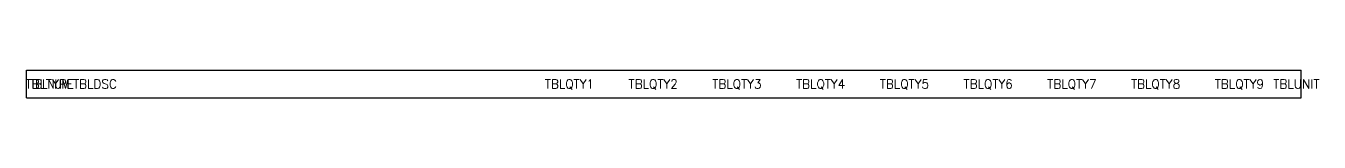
# Model space of a CAD drawing. Extents: x -3 to 136, y -2 to 2.
import ezdxf
from ezdxf.enums import TextEntityAlignment as Align

# ---------------------------------------------------------------- set-up
doc = ezdxf.new("R2010")
doc.units = 0
doc.header["$MEASUREMENT"] = 0
doc.layers.get('0').update_dxf_attribs({"linetype": 'CONTINUOUS'})
doc.layers.add('C-ANNO-HCNM-TABL-GRID', color=7, linetype='CONTINUOUS')
doc.layers.add('C-ANNO-HCNM-TABLE-QTTY', color=7, linetype='CONTINUOUS')
doc.styles.add('ROMANS', font='romans', dxfattribs={"width": 0.95})

msp = doc.modelspace()

# ---------------------------------------------------------------- linework, layer by layer
at = {"layer": 'C-ANNO-HCNM-TABL-GRID'}
for p, q in [((-2.5, -1.5), (-2.5, 1.5)), ((-2.5, 1.5), (134.5, 1.5)), ((134.5, -1.5), (134.5, 1.5)), ((-2.5, -1.5), (134.5, -1.5))]:
    msp.add_line(p, q, dxfattribs=at)

# ---------------------------------------------------------------- texts
at = {"style": 'ROMANS', "width": 0.95, "flags": 1}
msp.add_attdef('TBLTYPE', text='', height=1, dxfattribs=at).set_placement((0, 0), align=Align.MIDDLE)
at = {"style": 'ROMANS', "width": 0.8}
msp.add_attdef('TBLNUM', text='', height=1, dxfattribs=at).set_placement((0, 0), align=Align.MIDDLE)
at = {"style": 'ROMANS', "width": 0.95}
msp.add_attdef('TBLDSC', text='', height=1, dxfattribs=at).set_placement((2.5, 0), align=Align.MIDDLE_LEFT)
at = {"layer": 'C-ANNO-HCNM-TABLE-QTTY', "style": 'ROMANS', "width": 0.95}
for tag, p in [('TBLQTY1', (58.5, 0)), ('TBLQTY2', (67.5, 0)), ('TBLQTY3', (76.5, 0)), ('TBLQTY4', (85.5, 0)), ('TBLQTY5', (94.5, 0)), ('TBLQTY6', (103.5, 0)), ('TBLQTY7', (112.5, 0)), ('TBLQTY8', (121.5, 0)), ('TBLQTY9', (130.5, 0))]:
    msp.add_attdef(tag, text='', height=1, dxfattribs=at).set_placement(p, align=Align.MIDDLE_RIGHT)
msp.add_attdef('TBLUNIT', text='', height=1, dxfattribs=at).set_placement((131.5, 0), align=Align.MIDDLE_LEFT)

doc.saveas('drawing.dxf')
